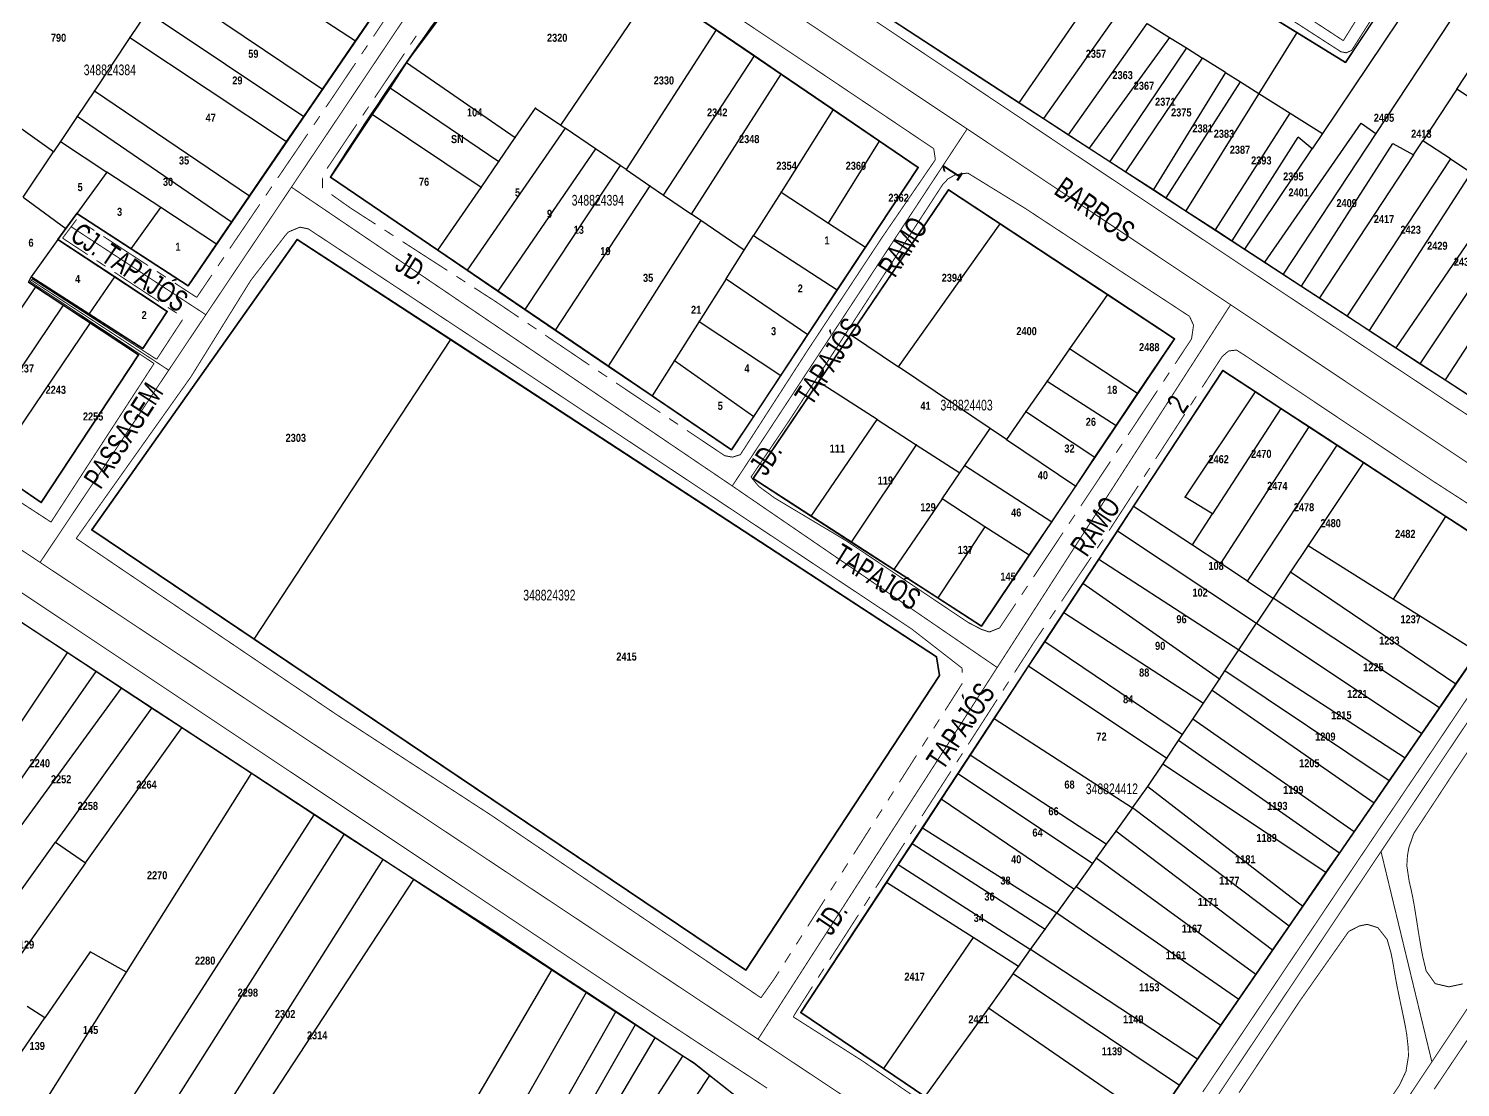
# Model space of a CAD drawing. Extents: x 203136 to 205923, y 4839890 to 4842982.
# Drawn here: x 203932.2 to 204200.6, y 4841120.4 to 4841318.9 of the extents above; entities that cross this region are included whole.
import ezdxf
from ezdxf.enums import TextEntityAlignment as Align

# ---------------------------------------------------------------- set-up
doc = ezdxf.new("R2010")
doc.units = 0
doc.header["$LTSCALE"] = 1.5
doc.header["$MEASUREMENT"] = 0
doc.linetypes.add('TRACO_13', pattern=[8, 5, -1, 1, -1])
doc.linetypes.add('TRACO_25', pattern=[8, 3, -1, 1, -1, 1, -1])
for name, color, linetype in [('CD_MALHA_LOTES', 40, 'CONTINUOUS'), ('CD_TXT_QUADRA', 7, 'CONTINUOUS'), ('RU-QUADRAS', 210, 'CONTINUOUS'), ('SV-EIXO-RUA-N-PAV', 6, 'CONTINUOUS'), ('SV-EIXO-RUA-PAV', 20, 'CONTINUOUS'), ('SV-RUA-PAVIM-S-GUIA-C-GUIA', 7, 'CONTINUOUS'), ('SV-TXT-RUA-N-PAV-S-GUIA-C-GUIA', 7, 'CONTINUOUS'), ('SV-TXT-RUA-PAV-S-GUIA-C-GUIA', 7, 'CONTINUOUS'), ('Th_NmrPort', 1, 'CONTINUOUS')]:
    doc.layers.add(name, color=color, linetype=linetype)
doc.styles.add('ARIAL', font='ARIAL.TTF')
doc.styles.get("Standard").update_dxf_attribs({"font": 'swisscbo.ttf'})

msp = doc.modelspace()

# ---------------------------------------------------------------- linework, layer by layer
at = {"layer": 'CD_MALHA_LOTES', "linetype": 'Continuous'}
for p, q in [((203963.86, 4841336.09), (203993.54, 4841316.65)), ((204170, 4841318.2), (204149.65, 4841330.74)), ((203957.99, 4841327.33), (203987.33, 4841307.58)), ((204014.17, 4841327.54), (204003.99, 4841313.87)), ((204031.99, 4841300.8), (204049.49, 4841326.62)), ((204061.16, 4841318.67), (204049.49, 4841326.62)), ((204117.95, 4841305), (204132.33, 4841325.92)), ((204188.65, 4841327.05), (204179.11, 4841312.58)), ((203993.54, 4841316.65), (203998.89, 4841324.47)), ((204137.17, 4841322.87), (204122.51, 4841302.05)), ((204191.97, 4841324.86), (204174.81, 4841299.26)), ((203954.45, 4841322.03), (203951.24, 4841317.25)), ((203954.45, 4841322.03), (203983.83, 4841302.45)), ((204092.41, 4841321.61), (204108.11, 4841311.38)), ((204127.18, 4841299.03), (204141.95, 4841319.88)), ((204141.95, 4841319.88), (204146.13, 4841317.25)), ((204198.75, 4841320.37), (204184.82, 4841299.24)), ((203951.24, 4841317.25), (203944.56, 4841307.27)), ((203951.24, 4841317.25), (203980.61, 4841297.76)), ((204061.16, 4841318.67), (204044.23, 4841292.47)), ((204068.32, 4841313.79), (204061.16, 4841318.67)), ((204146.13, 4841317.25), (204131.04, 4841296.53)), ((204146.13, 4841317.25), (204149.28, 4841315.28)), ((204170, 4841318.2), (204162.87, 4841306.75)), ((204179.11, 4841312.58), (204170, 4841318.2)), ((203987.33, 4841307.58), (203993.54, 4841316.65)), ((204149.28, 4841315.28), (204134.94, 4841294)), ((204149.28, 4841315.28), (204152.3, 4841313.38)), ((204199.97, 4841307.56), (204205.47, 4841315.92)), ((204003.1, 4841312.53), (203999.99, 4841307.84)), ((204003.99, 4841313.87), (204003.1, 4841312.53)), ((204003.1, 4841312.53), (204023.46, 4841298.48)), ((204051.26, 4841287.68), (204068.32, 4841313.79)), ((204073.29, 4841310.4), (204068.32, 4841313.79)), ((204137.94, 4841292.06), (204152.3, 4841313.38)), ((204156.61, 4841310.68), (204152.3, 4841313.38)), ((204056.48, 4841284.13), (204073.29, 4841310.4)), ((204083.09, 4841303.73), (204073.29, 4841310.4)), ((204108.11, 4841311.38), (204117.95, 4841305)), ((204156.61, 4841310.68), (204143.09, 4841288.72)), ((204156.61, 4841310.68), (204159.43, 4841308.91)), ((203944.56, 4841307.27), (203941.32, 4841302.43)), ((203944.56, 4841307.27), (203973.63, 4841287.54)), ((203983.83, 4841302.45), (203987.33, 4841307.58)), ((203999.99, 4841307.84), (203996.64, 4841302.8)), ((203999.99, 4841307.84), (204020.38, 4841293.98)), ((204145.48, 4841287.17), (204159.43, 4841308.91)), ((204162.87, 4841306.75), (204149.2, 4841284.77)), ((204159.43, 4841308.91), (204162.87, 4841306.75)), ((204162.87, 4841306.75), (204168.72, 4841303.08)), ((204199.97, 4841307.56), (204193.59, 4841297.86)), ((204251.16, 4841274.05), (204199.97, 4841307.56)), ((204023.46, 4841298.48), (204027.26, 4841304.01)), ((204027.26, 4841304.01), (204031.99, 4841300.8)), ((204083.09, 4841303.73), (204073.31, 4841288.28)), ((204091.75, 4841297.83), (204083.09, 4841303.73)), ((204117.95, 4841305), (204122.51, 4841302.05)), ((203936.89, 4841295.82), (203926.76, 4841302.99)), ((203941.32, 4841302.43), (203938.19, 4841297.75)), ((203970.25, 4841282.61), (203941.32, 4841302.43)), ((203980.61, 4841297.76), (203983.83, 4841302.45)), ((203996.64, 4841302.8), (203988.83, 4841291.04)), ((204017.06, 4841289.14), (203996.64, 4841302.8)), ((204122.51, 4841302.05), (204127.18, 4841299.03)), ((204154.72, 4841281.19), (204168.72, 4841303.08)), ((204163.99, 4841275.13), (204182.04, 4841301.16)), ((204168.72, 4841303.08), (204174.81, 4841299.26)), ((204182.04, 4841301.16), (204184.82, 4841299.24)), ((204032.8, 4841300.24), (204014.47, 4841273.61)), ((204020.38, 4841293.98), (204023.46, 4841298.48)), ((204031.99, 4841300.8), (204032.8, 4841300.24)), ((204038.51, 4841296.36), (204032.8, 4841300.24)), ((204127.18, 4841299.03), (204131.04, 4841296.53)), ((204157.85, 4841279.15), (204170.24, 4841298.54)), ((204184.82, 4841299.24), (204167.45, 4841272.88)), ((204172.89, 4841296.39), (204170.24, 4841298.54)), ((204174.81, 4841299.26), (204172.89, 4841296.39)), ((203931.2, 4841287.33), (203936.89, 4841295.82)), ((203938.19, 4841297.75), (203936.89, 4841295.82)), ((203938.19, 4841297.75), (203946.88, 4841292.03)), ((203973.63, 4841287.54), (203980.61, 4841297.76)), ((204038.51, 4841296.36), (204020.19, 4841269.72)), ((204043.13, 4841293.22), (204038.51, 4841296.36)), ((204082.2, 4841282.45), (204091.75, 4841297.83)), ((204099, 4841292.89), (204091.75, 4841297.83)), ((204131.04, 4841296.53), (204134.94, 4841294)), ((204160.27, 4841277.57), (204172.89, 4841296.39)), ((204170.87, 4841270.63), (204187.99, 4841297.36)), ((204187.99, 4841297.36), (204191.86, 4841295.23)), ((204191.86, 4841295.23), (204193.59, 4841297.86)), ((204198.78, 4841294.48), (204193.59, 4841297.86)), ((204017.06, 4841289.14), (204020.38, 4841293.98)), ((204043.13, 4841293.22), (204025.24, 4841266.28)), ((204044.23, 4841292.47), (204043.13, 4841293.22)), ((204134.94, 4841294), (204137.94, 4841292.06)), ((204191.86, 4841295.23), (204174.24, 4841268.44)), ((204198.78, 4841294.48), (204179.42, 4841265.05)), ((204198.78, 4841294.48), (204202.67, 4841291.95)), ((203946.88, 4841292.03), (203941.25, 4841284.24)), ((203957, 4841285.37), (203946.88, 4841292.03)), ((203988.83, 4841291.04), (204008.96, 4841277.35)), ((204044.23, 4841292.47), (204048.68, 4841289.44)), ((204089.12, 4841277.93), (204099, 4841292.89)), ((204137.94, 4841292.06), (204143.09, 4841288.72)), ((204202.67, 4841291.95), (204183.56, 4841262.34)), ((204008.96, 4841277.35), (204017.06, 4841289.14)), ((204048.68, 4841289.44), (204030.94, 4841262.41)), ((204048.68, 4841289.44), (204051.26, 4841287.68)), ((204051.26, 4841287.68), (204056.48, 4841284.13)), ((204073.31, 4841288.28), (204068.13, 4841280.1)), ((204073.31, 4841288.28), (204082.2, 4841282.45)), ((204104.7, 4841288.71), (204086.33, 4841261.55)), ((204114.4, 4841282.32), (204104.7, 4841288.71)), ((204143.09, 4841288.72), (204145.48, 4841287.17)), ((204208.43, 4841288.19), (204188.57, 4841259.07)), ((203931.2, 4841287.33), (203939.22, 4841281.42)), ((203951.45, 4841277.63), (203957, 4841285.37)), ((203967.44, 4841278.5), (203957, 4841285.37)), ((203970.25, 4841282.61), (203973.63, 4841287.54)), ((204145.48, 4841287.17), (204149.2, 4841284.77)), ((204193.14, 4841256.09), (204212.65, 4841285.44)), ((203939.22, 4841281.42), (203941.25, 4841284.24)), ((203941.25, 4841284.24), (203951.45, 4841277.63)), ((203967.44, 4841278.5), (203970.25, 4841282.61)), ((204058.26, 4841282.92), (204040.86, 4841255.66)), ((204058.26, 4841282.92), (204056.48, 4841284.13)), ((204066.41, 4841277.38), (204058.26, 4841282.92)), ((204082.2, 4841282.45), (204089.12, 4841277.93)), ((204095.3, 4841255.51), (204114.4, 4841282.32)), ((204134.5, 4841269.06), (204114.4, 4841282.32)), ((204149.2, 4841284.77), (204154.72, 4841281.19)), ((204216.96, 4841282.63), (204197.78, 4841253.06)), ((203937.74, 4841279.37), (203939.22, 4841281.42)), ((204066.41, 4841277.38), (204068.13, 4841280.1)), ((204068.13, 4841280.1), (204083.84, 4841269.93)), ((204154.72, 4841281.19), (204157.85, 4841279.15)), ((203937.74, 4841279.37), (203932.7, 4841272.39)), ((203948.42, 4841272.35), (203937.74, 4841279.37)), ((203982.6, 4841279.38), (203944.07, 4841224.96)), ((203951.45, 4841277.63), (203962.12, 4841270.72)), ((203962.12, 4841270.72), (203967.44, 4841278.5)), ((204011.36, 4841260.61), (203982.6, 4841279.38)), ((204008.96, 4841277.35), (204014.47, 4841273.61)), ((204063, 4841272), (204066.41, 4841277.38)), ((204083.84, 4841269.93), (204089.12, 4841277.93)), ((204157.85, 4841279.15), (204160.27, 4841277.57)), ((204160.27, 4841277.57), (204163.99, 4841275.13)), ((204163.99, 4841275.13), (204167.45, 4841272.88)), ((203932.19, 4841271.38), (203932.7, 4841272.39)), ((203932.7, 4841272.39), (203943.56, 4841265.41)), ((203943.56, 4841265.41), (203948.42, 4841272.35)), ((203958.2, 4841265.91), (203948.42, 4841272.35)), ((204014.47, 4841273.61), (204020.19, 4841269.72)), ((204063, 4841272), (204057.93, 4841263.99)), ((204063, 4841272), (204078.33, 4841261.6)), ((204167.45, 4841272.88), (204170.87, 4841270.63)), ((203933.54, 4841270.49), (203915.16, 4841243.33)), ((203933.54, 4841270.49), (203932.19, 4841271.38)), ((203938.71, 4841267.07), (203933.54, 4841270.49)), ((204020.19, 4841269.72), (204025.24, 4841266.28)), ((204078.33, 4841261.6), (204083.84, 4841269.93)), ((204134.5, 4841269.06), (204127.38, 4841258.86)), ((204147.06, 4841260.78), (204134.5, 4841269.06)), ((204170.87, 4841270.63), (204174.24, 4841268.44)), ((203938.71, 4841267.07), (203920.34, 4841239.8)), ((203943.76, 4841263.74), (203938.71, 4841267.07)), ((204025.24, 4841266.28), (204030.94, 4841262.41)), ((204174.24, 4841268.44), (204179.42, 4841265.05)), ((203943.76, 4841263.74), (203925.28, 4841236.42)), ((203943.56, 4841265.41), (203953.62, 4841258.95)), ((203952.83, 4841257.75), (203943.76, 4841263.74)), ((203953.62, 4841258.95), (203958.2, 4841265.91)), ((204057.93, 4841263.99), (204053.32, 4841256.7)), ((204057.93, 4841263.99), (204073.25, 4841253.91)), ((204179.42, 4841265.05), (204183.56, 4841262.34)), ((204030.94, 4841262.41), (204040.86, 4841255.66)), ((204073.25, 4841253.91), (204078.33, 4841261.6)), ((204086.33, 4841261.55), (204080.34, 4841252.69)), ((204086.33, 4841261.55), (204095.3, 4841255.51)), ((204140.15, 4841250.48), (204147.06, 4841260.78)), ((204183.56, 4841262.34), (204187.48, 4841259.78)), ((203974.55, 4841204.44), (204011.36, 4841260.61)), ((204102.44, 4841201.17), (204011.36, 4841260.61)), ((204127.38, 4841258.86), (204123.18, 4841252.85)), ((204140.15, 4841250.48), (204127.38, 4841258.86)), ((204187.48, 4841259.78), (204188.57, 4841259.07)), ((204188.57, 4841259.07), (204193.14, 4841256.09)), ((203934.6, 4841230.06), (203952.83, 4841257.75)), ((204040.86, 4841255.66), (204049.11, 4841250.06)), ((204053.32, 4841256.7), (204049.11, 4841250.06)), ((204053.32, 4841256.7), (204068.17, 4841246.21)), ((204112.49, 4841243.95), (204095.3, 4841255.51)), ((204193.14, 4841256.09), (204197.78, 4841253.06)), ((204080.34, 4841252.69), (204068.07, 4841234.56)), ((204068.17, 4841246.21), (204073.25, 4841253.91)), ((204091.31, 4841245.62), (204080.34, 4841252.69)), ((204123.18, 4841252.85), (204119.18, 4841247.12)), ((204123.18, 4841252.85), (204136.15, 4841244.52)), ((204156.09, 4841254.83), (204139.38, 4841229.39)), ((204162.25, 4841250.8), (204156.09, 4841254.83)), ((204197.78, 4841253.06), (204203.75, 4841249.17)), ((204049.11, 4841250.06), (204064.02, 4841239.92)), ((204136.15, 4841244.52), (204140.15, 4841250.48)), ((204149.07, 4841231.05), (204162.25, 4841250.8)), ((204167.02, 4841247.68), (204162.25, 4841250.8)), ((204167.02, 4841247.68), (204154.18, 4841227.92)), ((204172.28, 4841244.25), (204167.02, 4841247.68)), ((204064.02, 4841239.92), (204068.17, 4841246.21)), ((204078.97, 4841227.51), (204091.31, 4841245.62)), ((204091.31, 4841245.62), (204098.63, 4841240.9)), ((204119.18, 4841247.12), (204115.54, 4841241.9)), ((204119.18, 4841247.12), (204132.15, 4841238.55)), ((204107.76, 4841237.01), (204112.49, 4841243.95)), ((204115.54, 4841241.9), (204112.49, 4841243.95)), ((204132.15, 4841238.55), (204136.15, 4841244.52)), ((204155.75, 4841218.61), (204172.28, 4841244.25)), ((204177.55, 4841240.8), (204172.28, 4841244.25)), ((204098.63, 4841240.9), (204086.47, 4841222.66)), ((204098.63, 4841240.9), (204106.81, 4841235.62)), ((204115.54, 4841241.9), (204128.53, 4841233.16)), ((204160.71, 4841215.35), (204177.55, 4841240.8)), ((204182.47, 4841237.58), (204177.55, 4841240.8)), ((204106.81, 4841235.62), (204107.76, 4841237.01)), ((204107.76, 4841237.01), (204124.03, 4841226.46)), ((204128.53, 4841233.16), (204132.15, 4841238.55)), ((204182.47, 4841237.58), (204172.14, 4841222.04)), ((204197.95, 4841227.47), (204182.47, 4841237.58)), ((203925.28, 4841236.42), (203934.6, 4841230.06)), ((204068.07, 4841234.56), (204078.97, 4841227.51)), ((204103.49, 4841230.74), (204106.81, 4841235.62)), ((204124.03, 4841226.46), (204128.53, 4841233.16)), ((204103.49, 4841230.74), (204094.47, 4841217.49)), ((204111.52, 4841225.54), (204103.49, 4841230.74)), ((204139.38, 4841229.39), (204136.36, 4841224.79)), ((204139.38, 4841229.39), (204150.42, 4841222.13)), ((204154.18, 4841227.92), (204149.07, 4841231.05)), ((204078.97, 4841227.51), (204086.47, 4841222.66)), ((204119.82, 4841220.18), (204124.03, 4841226.46)), ((204150.42, 4841222.13), (204154.18, 4841227.92)), ((204188.12, 4841211.96), (204197.95, 4841227.47)), ((204212.18, 4841218.17), (204197.95, 4841227.47)), ((203944.07, 4841224.96), (203974.55, 4841204.44)), ((204111.52, 4841225.54), (204102.67, 4841212.18)), ((204119.82, 4841220.18), (204111.52, 4841225.54)), ((204136.36, 4841224.79), (204132.87, 4841219.47)), ((204136.36, 4841224.79), (204162.43, 4841207.43)), ((204086.47, 4841222.66), (204094.47, 4841217.49)), ((204150.42, 4841222.13), (204155.75, 4841218.61)), ((204172.14, 4841222.04), (204168.82, 4841217.05)), ((204172.14, 4841222.04), (204188.12, 4841211.96)), ((204110.89, 4841206.87), (204119.82, 4841220.18)), ((204132.87, 4841219.47), (204129.84, 4841214.87)), ((204132.87, 4841219.47), (204159.12, 4841202.45)), ((204160.71, 4841215.35), (204155.75, 4841218.61)), ((204094.47, 4841217.49), (204102.67, 4841212.18)), ((204160.71, 4841215.35), (204165.56, 4841212.15)), ((204168.82, 4841217.05), (204165.56, 4841212.15)), ((204168.82, 4841217.05), (204199.81, 4841196.06)), ((204129.84, 4841214.87), (204126.29, 4841209.46)), ((204155.48, 4841196.98), (204129.84, 4841214.87)), ((203939.5, 4841201.9), (203926.59, 4841210.37)), ((204102.67, 4841212.18), (204110.89, 4841206.87)), ((204165.56, 4841212.15), (204162.43, 4841207.43)), ((204196.74, 4841191.61), (204165.56, 4841212.15)), ((204188.12, 4841211.96), (204203.91, 4841202.01)), ((204126.29, 4841209.46), (204122.72, 4841204.02)), ((204126.29, 4841209.46), (204152.49, 4841192.48)), ((204159.12, 4841202.45), (204162.43, 4841207.43)), ((204162.43, 4841207.43), (204193.42, 4841186.79)), ((203974.55, 4841204.44), (204066.69, 4841142.4)), ((203913.2, 4841162.58), (203939.5, 4841201.9)), ((203944.82, 4841198.41), (203939.5, 4841201.9)), ((204122.72, 4841204.02), (204119.71, 4841199.43)), ((204122.72, 4841204.02), (204148.57, 4841186.59)), ((204156.51, 4841198.54), (204159.12, 4841202.45)), ((204159.12, 4841202.45), (204190.29, 4841182.24)), ((204199.81, 4841196.06), (204203.91, 4841202.01)), ((204103.01, 4841197.65), (204102.44, 4841201.17)), ((204119.71, 4841199.43), (204113.24, 4841189.58)), ((204119.71, 4841199.43), (204145.6, 4841182.12)), ((203944.82, 4841198.41), (203917.71, 4841159.52)), ((203949.56, 4841195.3), (203944.82, 4841198.41)), ((204066.69, 4841142.4), (204103.01, 4841197.65)), ((204154.09, 4841194.89), (204155.48, 4841196.98)), ((204155.48, 4841196.98), (204156.51, 4841198.54)), ((204187.3, 4841177.9), (204156.51, 4841198.54)), ((203949.56, 4841195.3), (203921.59, 4841156.9)), ((203955.28, 4841191.54), (203949.56, 4841195.3)), ((204152.49, 4841192.48), (204154.09, 4841194.89)), ((204154.09, 4841194.89), (204184.46, 4841173.77)), ((204196.74, 4841191.61), (204199.81, 4841196.06)), ((203955.28, 4841191.54), (203937.3, 4841166.39)), ((203960.95, 4841187.82), (203955.28, 4841191.54)), ((204150.49, 4841189.47), (204152.49, 4841192.48)), ((204193.42, 4841186.79), (204196.74, 4841191.61)), ((204113.24, 4841189.58), (204108.74, 4841182.74)), ((204113.24, 4841189.58), (204139.17, 4841172.81)), ((204148.57, 4841186.59), (204150.49, 4841189.47)), ((204180.73, 4841168.36), (204150.49, 4841189.47)), ((203942.92, 4841162.51), (203960.95, 4841187.82)), ((203974.01, 4841179.25), (203960.95, 4841187.82)), ((204147.83, 4841185.48), (204148.57, 4841186.59)), ((204190.29, 4841182.24), (204193.42, 4841186.79)), ((204145.6, 4841182.12), (204147.83, 4841185.48)), ((204177.97, 4841164.35), (204147.83, 4841185.48)), ((204108.74, 4841182.74), (204106.42, 4841179.2)), ((204134.27, 4841166), (204108.74, 4841182.74)), ((204142.04, 4841176.81), (204144.89, 4841181.05)), ((204144.89, 4841181.05), (204145.6, 4841182.12)), ((204175.45, 4841160.69), (204144.89, 4841181.05)), ((204187.3, 4841177.9), (204190.29, 4841182.24)), ((203950.61, 4841142.05), (203974.01, 4841179.25)), ((203985.79, 4841171.52), (203974.01, 4841179.25)), ((204106.42, 4841179.2), (204103.32, 4841174.48)), ((204131.67, 4841162.39), (204106.42, 4841179.2)), ((204184.46, 4841173.77), (204187.3, 4841177.9)), ((204139.17, 4841172.81), (204142.04, 4841176.81)), ((204142.04, 4841176.81), (204171.11, 4841154.39)), ((204103.32, 4841174.48), (204099.79, 4841169.1)), ((204128.2, 4841157.56), (204103.32, 4841174.48)), ((204139.17, 4841172.81), (204136.05, 4841168.46)), ((204168.53, 4841150.65), (204139.17, 4841172.81)), ((204180.73, 4841168.36), (204184.46, 4841173.77)), ((203945.88, 4841109.44), (203985.79, 4841171.52)), ((203991.42, 4841167.82), (203985.79, 4841171.52)), ((203951.76, 4841105.4), (203991.42, 4841167.82)), ((203992.81, 4841166.91), (203991.42, 4841167.82)), ((203998.67, 4841163.13), (203992.81, 4841166.91)), ((204099.79, 4841169.1), (204097.85, 4841166.15)), ((204099.79, 4841169.1), (204125.02, 4841153.15)), ((204136.05, 4841168.46), (204134.27, 4841166)), ((204165.43, 4841146.14), (204136.05, 4841168.46)), ((204177.97, 4841164.35), (204180.73, 4841168.36)), ((203927.61, 4841152.82), (203937.3, 4841166.39)), ((203937.3, 4841166.39), (203942.92, 4841162.51)), ((204097.85, 4841166.15), (204095.26, 4841162.21)), ((204097.85, 4841166.15), (204122.83, 4841150.1)), ((204134.27, 4841166), (204132.4, 4841163.4)), ((204175.45, 4841160.69), (204177.97, 4841164.35)), ((203942.92, 4841162.51), (203926.38, 4841139.29)), ((203998.67, 4841163.13), (203958.98, 4841100.44)), ((204004.47, 4841159.4), (203998.67, 4841163.13)), ((204095.26, 4841162.21), (204093.05, 4841158.85)), ((204095.26, 4841162.21), (204120.09, 4841146.3)), ((204131.67, 4841162.39), (204128.59, 4841158.11)), ((204132.4, 4841163.4), (204131.67, 4841162.39)), ((204162.29, 4841141.59), (204132.4, 4841163.4)), ((203964, 4841097.64), (204004.47, 4841159.4)), ((204020.68, 4841148.95), (204004.47, 4841159.4)), ((204093.05, 4841158.85), (204077.03, 4841134.45)), ((204109.32, 4841148.51), (204093.05, 4841158.85)), ((204171.11, 4841154.39), (204175.45, 4841160.69)), ((204128.2, 4841157.56), (204125.02, 4841153.15)), ((204128.59, 4841158.11), (204128.2, 4841157.56)), ((204128.59, 4841158.11), (204159.13, 4841137)), ((204168.53, 4841150.65), (204171.11, 4841154.39)), ((204122.83, 4841150.1), (204125.02, 4841153.15)), ((204125.02, 4841153.15), (204155.75, 4841132.09)), ((204030.35, 4841142.55), (204020.68, 4841148.95)), ((204109.32, 4841148.51), (204092.49, 4841123.97)), ((204117.8, 4841143.11), (204109.32, 4841148.51)), ((204120.09, 4841146.3), (204122.83, 4841150.1)), ((204165.43, 4841146.14), (204168.53, 4841150.65)), ((203943.76, 4841145.83), (203935.28, 4841133.45)), ((203950.61, 4841142.05), (203943.76, 4841145.83)), ((204117.8, 4841143.11), (204120.09, 4841146.3)), ((204151.38, 4841125.75), (204120.09, 4841146.3)), ((204162.29, 4841141.59), (204165.43, 4841146.14)), ((204116.84, 4841141.78), (204117.8, 4841143.11)), ((203935.23, 4841117.61), (203950.61, 4841142.05)), ((204030.35, 4841142.55), (203993.99, 4841080.65)), ((204036.83, 4841138.27), (204030.35, 4841142.55)), ((204116.84, 4841141.78), (204112.16, 4841135.28)), ((204116.84, 4841141.78), (204148.02, 4841120.87)), ((204159.13, 4841137), (204162.29, 4841141.59)), ((204001.01, 4841075.62), (204036.83, 4841138.27)), ((204042.31, 4841134.64), (204036.83, 4841138.27)), ((203935.28, 4841133.45), (203931.99, 4841135.61)), ((204042.31, 4841134.64), (204006.54, 4841071.85)), ((204045.99, 4841132.21), (204042.31, 4841134.64)), ((204112.16, 4841135.28), (204100.24, 4841118.72)), ((204143.25, 4841113.94), (204112.16, 4841135.28)), ((204155.75, 4841132.09), (204159.13, 4841137)), ((203927.47, 4841122.06), (203935.28, 4841133.45)), ((204010.08, 4841069.57), (204045.99, 4841132.21)), ((204049.72, 4841129.74), (204045.99, 4841132.21)), ((204077.03, 4841134.45), (204092.49, 4841123.97)), ((204151.38, 4841125.75), (204155.75, 4841132.09)), ((204012.85, 4841067.71), (204049.72, 4841129.74)), ((204054.91, 4841126.31), (204049.72, 4841129.74)), ((204015.82, 4841065.66), (204054.91, 4841126.31)), ((204056.98, 4841124.94), (204054.91, 4841126.31)), ((204059.89, 4841122.66), (204056.98, 4841124.94)), ((204092.49, 4841123.97), (204100.24, 4841118.72)), ((204148.02, 4841120.87), (204151.38, 4841125.75)), ((204059.89, 4841122.66), (204020.17, 4841062.72)), ((204066.16, 4841117.75), (204059.89, 4841122.66)), ((204143.25, 4841113.94), (204148.02, 4841120.87))]:
    msp.add_line(p, q, dxfattribs=at)
for p in [(203951.24, 4841317.25), (203951.24, 4841317.25), (204061.16, 4841318.67), (204061.16, 4841318.67), (203993.54, 4841316.65), (204003.1, 4841312.53), (204003.1, 4841312.53), (204068.32, 4841313.79), (204068.32, 4841313.79), (204073.29, 4841310.4), (204073.29, 4841310.4), (203944.56, 4841307.27), (203944.56, 4841307.27), (203999.99, 4841307.84), (203999.99, 4841307.84), (204027.26, 4841304.01), (204083.09, 4841303.73), (203941.32, 4841302.43), (203941.32, 4841302.43), (203983.83, 4841302.45), (203996.64, 4841302.8), (203996.64, 4841302.8), (204023.46, 4841298.48), (204031.99, 4841300.8), (204032.8, 4841300.24), (203980.61, 4841297.76), (204038.51, 4841296.36), (204038.51, 4841296.36), (204091.75, 4841297.83), (204091.75, 4841297.83), (204020.38, 4841293.98), (204043.13, 4841293.22), (203946.88, 4841292.03), (203988.83, 4841291.04), (204099, 4841292.89), (204017.06, 4841289.14), (204048.68, 4841289.44), (204073.31, 4841288.28), (204104.7, 4841288.71), (203957, 4841285.37), (203957, 4841285.37), (203973.63, 4841287.54), (203941.25, 4841284.24), (203970.25, 4841282.61), (204056.48, 4841284.13), (204058.26, 4841282.92), (204082.2, 4841282.45), (204082.2, 4841282.45), (204114.4, 4841282.32), (204114.4, 4841282.32), (203939.22, 4841281.42), (204068.13, 4841280.1), (203937.74, 4841279.37), (203951.45, 4841277.63), (203967.44, 4841278.5), (203982.6, 4841279.38), (204089.12, 4841277.93), (203948.42, 4841272.35), (203948.42, 4841272.35), (204063, 4841272), (204063, 4841272), (203933.54, 4841270.49), (203933.54, 4841270.49), (204020.19, 4841269.72), (204083.84, 4841269.93), (204083.84, 4841269.93), (204134.5, 4841269.06), (203938.71, 4841267.07), (203938.71, 4841267.07), (204025.24, 4841266.28), (203943.56, 4841265.41), (203958.2, 4841265.91), (204057.93, 4841263.99), (204057.93, 4841263.99), (204030.94, 4841262.41), (204030.94, 4841262.41), (204078.33, 4841261.6), (204086.33, 4841261.55), (204086.33, 4841261.55), (204147.06, 4841260.78), (204011.36, 4841260.61), (204011.36, 4841260.61), (204127.38, 4841258.86), (204127.38, 4841258.86), (203952.83, 4841257.75), (204040.86, 4841255.66), (204053.32, 4841256.7), (204053.32, 4841256.7), (204073.25, 4841253.91), (204080.34, 4841252.69), (204123.18, 4841252.85), (204123.18, 4841252.85), (204156.09, 4841254.83), (204049.11, 4841250.06), (204140.15, 4841250.48), (204162.25, 4841250.8), (204162.25, 4841250.8), (204167.02, 4841247.68), (204167.02, 4841247.68), (204068.17, 4841246.21), (204091.31, 4841245.62), (204091.31, 4841245.61), (204119.18, 4841247.12), (204119.18, 4841247.12), (204112.49, 4841243.95), (204136.15, 4841244.52), (204172.28, 4841244.25), (204172.28, 4841244.25), (204098.63, 4841240.9), (204098.63, 4841240.9), (204115.54, 4841241.9), (204115.54, 4841241.9), (204177.55, 4841240.8), (204177.55, 4841240.8), (204107.76, 4841237.01), (204107.76, 4841237.01), (204132.15, 4841238.55), (204182.47, 4841237.58), (204182.47, 4841237.58), (204068.07, 4841234.56), (204128.53, 4841233.16), (203934.6, 4841230.06), (204103.49, 4841230.74), (204139.38, 4841229.39), (204149.07, 4841231.05), (204124.03, 4841226.46), (204154.18, 4841227.92), (204154.18, 4841227.92), (204197.95, 4841227.47), (204197.95, 4841227.47), (203944.07, 4841224.96), (204111.52, 4841225.54), (204111.52, 4841225.54), (204136.36, 4841224.79), (204136.36, 4841224.79), (204086.47, 4841222.66), (204086.47, 4841222.66), (204150.42, 4841222.13), (204172.14, 4841222.04), (204119.82, 4841220.18), (204132.87, 4841219.47), (204132.87, 4841219.47), (204094.47, 4841217.49), (204160.71, 4841215.35), (204168.82, 4841217.05), (204168.82, 4841217.05), (204129.84, 4841214.87), (204129.84, 4841214.87), (204102.67, 4841212.18), (204165.56, 4841212.15), (204165.56, 4841212.15), (204165.56, 4841212.15), (204165.56, 4841212.15), (204188.12, 4841211.96), (204126.29, 4841209.46), (204126.29, 4841209.46), (204162.43, 4841207.43), (204162.43, 4841207.43), (204162.43, 4841207.43), (203974.55, 4841204.44), (204122.72, 4841204.02), (204122.72, 4841204.02), (204159.12, 4841202.45), (204159.12, 4841202.45), (204102.44, 4841201.17), (204119.71, 4841199.43), (204119.71, 4841199.43), (204103.01, 4841197.65), (204155.48, 4841196.98), (204156.51, 4841198.54), (204156.51, 4841198.54), (204154.09, 4841194.89), (204154.09, 4841194.89), (204199.81, 4841196.06), (204196.74, 4841191.61), (204113.24, 4841189.58), (204113.24, 4841189.58), (204150.49, 4841189.47), (204193.42, 4841186.79), (204108.74, 4841182.74), (204108.74, 4841182.74), (204144.89, 4841181.05), (204144.89, 4841181.05), (204145.6, 4841182.12), (204190.29, 4841182.24), (204106.42, 4841179.2), (204106.42, 4841179.2), (204187.3, 4841177.9), (204103.32, 4841174.48), (204103.32, 4841174.48), (204139.17, 4841172.81), (204184.46, 4841173.77), (204099.79, 4841169.1), (204099.79, 4841169.1), (204136.05, 4841168.46), (204180.73, 4841168.36), (204097.85, 4841166.15), (204097.85, 4841166.15), (204177.97, 4841164.35), (204095.26, 4841162.21), (204095.26, 4841162.21), (204131.67, 4841162.39), (204132.4, 4841163.4), (204093.05, 4841158.85), (204093.05, 4841158.85), (204175.45, 4841160.69), (204128.2, 4841157.56), (204128.59, 4841158.11), (204171.11, 4841154.39), (204125.02, 4841153.15), (204109.32, 4841148.51), (204109.32, 4841148.51), (204122.83, 4841150.1), (204168.53, 4841150.65), (204120.09, 4841146.3), (204120.09, 4841146.3), (204120.09, 4841146.3), (204120.09, 4841146.3), (204165.43, 4841146.14), (204117.8, 4841143.11), (204117.8, 4841143.11), (204116.84, 4841141.78), (204116.84, 4841141.78), (204162.29, 4841141.59), (204112.16, 4841135.28), (204112.16, 4841135.28), (204112.16, 4841135.28), (204159.13, 4841137), (204077.03, 4841134.45), (204155.75, 4841132.09), (204151.38, 4841125.75), (204148.02, 4841120.87)]:
    msp.add_point(p, dxfattribs=at)
at = {"layer": 'RU-QUADRAS', "color": 6, "linetype": 'Continuous'}
for points in [[(203966.39, 4841407.1), (203985.62, 4841436.05), (204022.91, 4841488.59), (204047.73, 4841527.37), (204061.88, 4841516.54), (204175.61, 4841440.84), (204155.74, 4841410.75), (204114.75, 4841352.24), (204179.11, 4841312.58), (204206.09, 4841352.72), (204147.98, 4841389.1), (204181.34, 4841437.14, -0.0099955051), (204304.76, 4841354.94), (204272.99, 4841307.96), (204225.85, 4841234.76), (204052.79, 4841347.44), (204009.59, 4841377.74)], [(203875.77, 4841270.23, 0.0042935976), (203954.94, 4841389.08), (204003.77, 4841356.63), (203987.35, 4841332.01), (203990.48, 4841329.95), (204007.36, 4841354.06), (204015.45, 4841348.68), (203962.12, 4841270.72), (203941.25, 4841284.24), (203937.74, 4841279.37), (203958.2, 4841265.91), (203953.62, 4841258.95), (203932.7, 4841272.39), (203932.19, 4841271.38), (203952.83, 4841257.75), (203934.6, 4841230.06)], [(203988.83, 4841291.04, -0.0270639597), (204025.61, 4841342.89), (204099, 4841292.89), (204064.02, 4841239.92)]]:
    msp.add_lwpolyline(points, format="xyb", close=True, dxfattribs=at)
for points in [[(204068.07, 4841234.56), (204104.7, 4841288.71), (204147.06, 4841260.78), (204110.89, 4841206.87)], [(203944.07, 4841224.96), (203982.6, 4841279.38), (204102.44, 4841201.17), (204103.01, 4841197.65), (204066.69, 4841142.4)], [(203784.81, 4841132.94), (203811.7, 4841171.68), (203865.35, 4841253.17), (203900.57, 4841229.56), (203899.84, 4841227.93), (204056.98, 4841124.94), (204070.55, 4841114.31), (204121.89, 4841081.42), (204041.72, 4840961.81), (203911.5, 4841049.36), (203888.59, 4841063.89), (203929.99, 4841120.35), (203890.82, 4841146.57), (203891.73, 4841148), (203868.11, 4841165.26), (203865.3, 4841160.68), (203869.43, 4841157.72), (203831.31, 4841102.18)], [(204077.03, 4841134.45), (204156.09, 4841254.83), (204212.18, 4841218.17), (204212.54, 4841214.54), (204131.81, 4841097.33)]]:
    msp.add_lwpolyline(points, close=True, dxfattribs=at)
at = {"layer": 'SV-EIXO-RUA-N-PAV', "const_width": 0.18, "flags": 128}
for points in [[(204025.683567, 4841355.1418), (203981.5063, 4841289.1896), (203965.459802, 4841265.275385), (203958.501652, 4841254.878183), (203934.3888, 4841218.8476)], [(203981.5063, 4841289.1896), (204064.1503, 4841233.17487)], [(203965.459802, 4841265.275385), (203940.281394, 4841281.723591)], [(203932.81383, 4841271.703359), (203958.501652, 4841254.878183)], [(204157.571, 4841267.1472), (204113.814437, 4841199.144083), (204068.980118, 4841129.466)]]:
    msp.add_lwpolyline(points, dxfattribs=at)
at = {"layer": 'SV-EIXO-RUA-PAV', "const_width": 0.18}
for points in [[(204224.471994, 4841222.5113), (204157.571, 4841267.1472), (204108.1788, 4841300.106611), (204025.683567, 4841355.1418), (204011.381646, 4841364.762109), (203955.51211, 4841401.724634), (203932.166221, 4841417.194802), (203889.086681, 4841446.254719), (203801.4345, 4841504.7594), (203667.374003, 4841594.971104)], [(203555.602653, 4841470.398132), (203570.418617, 4841460.5589), (203623.3804, 4841425.3872), (203626.295581, 4841423.4512), (203720.0662, 4841361.1784), (203841.206856, 4841280.544557), (203864.408033, 4841265.334897), (203934.3888, 4841218.8476), (204068.980118, 4841129.466), (204133.56082, 4841086.5781)]]:
    msp.add_lwpolyline(points, dxfattribs=at)
at = {"layer": 'SV-EIXO-RUA-PAV', "const_width": 0.18, "flags": 128}
for points in [[(204122.6754, 4841353.326), (204178.703774, 4841316.6541)], [(204200.5522, 4841351.5901), (204178.703774, 4841316.6541)], [(204064.1503, 4841233.17487), (204108.1788, 4841300.106611)], [(204064.1503, 4841233.17487), (204113.814437, 4841199.144083)], [(204145.4902, 4841104.4154), (204185.7718, 4841164.6457), (204224.471994, 4841222.5113)], [(204237.569682, 4841188.6621), (204195.305402, 4841125.213), (204162.333481, 4841075.714), (204158.5263, 4841069.9986)], [(204185.7718, 4841164.6457), (204195.305402, 4841125.213)]]:
    msp.add_lwpolyline(points, dxfattribs=at)
at = {"layer": 'SV-RUA-PAVIM-S-GUIA-C-GUIA', "linetype": 'Continuous', "const_width": 0.18, "flags": 128}
for points in [[(204111, 4841488.98), (204166.75, 4841451.91), (204178.61, 4841443.83), (204179, 4841442.96), (204178.32, 4841441.55), (204144.15, 4841390.66), (204118.55, 4841353.06), (204120.98, 4841351.25), (204153.38, 4841330.63), (204178.26, 4841314.57), (204179.26, 4841314.38), (204180.26, 4841314.82), (204191.84, 4841333.05), (204204.71, 4841352.59)], [(204225.4, 4841231.18), (204198.42, 4841248.82), (204163.28, 4841272.12), (204126.13, 4841296.84), (204085.66, 4841323.89), (204051.46, 4841346.72), (204011.22, 4841372.86), (203970.66, 4841400.79), (203965.02, 4841406.05), (203964.62, 4841406.98), (203964.84, 4841408.33), (203981.62, 4841433.94), (204000.61, 4841463.08)], [(204006.509832, 4841359.674629), (203998.11, 4841365.44), (203957.58, 4841392.38), (203955.51, 4841392.76), (203954.12, 4841392.38), (203953.13, 4841391.52), (203950.23, 4841387.33), (203929.56, 4841356.61), (203909.99, 4841326.68), (203891.95, 4841300.12), (203872.71, 4841270.99), (203872.51, 4841270.05), (203872.73, 4841268.85), (203874.07, 4841267.74), (203887.66, 4841258.19), (203908.357896, 4841244.657582), (203936.438666, 4841226.405081)], [(204149.867182, 4841264.974862), (204137.67, 4841272.97), (204118.99, 4841285.26), (204108.301075, 4841291.837268)], [(203829.549563, 4841098.674632), (203784.85, 4841128.33), (203782.51, 4841130.41), (203781.99, 4841131.7), (203781.7, 4841132.67), (203782.08, 4841134.33), (203795.31, 4841154.49), (203826.17, 4841201.19), (203843.97, 4841227.19), (203861.28, 4841253.15), (203862.14, 4841254.39), (203863.7, 4841255.34), (203865.49, 4841255.82), (203867, 4841255.32), (203892.92, 4841238.38), (203921.05, 4841219.75), (203982.97, 4841178.49), (204044.21, 4841137.68), (204070.68, 4841120.29)], [(204065.835914, 4841227.574087), (204097.8, 4841206.35), (204107.18, 4841199.06)], [(203941.161341, 4841223.341725), (203989.96, 4841190.32), (204019.04, 4841171.39), (204069.53, 4841137.23)], [(204075.58, 4841133.65), (204088.51, 4841125.42), (204115.84, 4841106.65), (204130.57, 4841095.44)]]:
    msp.add_lwpolyline(points, dxfattribs=at)
at = {"layer": 'SV-RUA-PAVIM-S-GUIA-C-GUIA', "const_width": 0.18}
for points in [[(204079.19, 4841311.67), (204047.66, 4841332.72)], [(204002.453447, 4841325.75031), (203996.884393, 4841317.444551)], [(204003.811199, 4841315.91495), (204004.927512, 4841317.574421)], [(203995.770582, 4841315.7834), (203994.656771, 4841314.122248)], [(203993.54296, 4841312.461096), (203990.201527, 4841307.477641)], [(203997.113318, 4841305.958123), (204002.694886, 4841314.255479)], [(204101.916921, 4841296.412867), (204079.19, 4841311.67)], [(203989.66, 4841306.67), (203987.957195, 4841304.166622)], [(203990.201527, 4841307.477641), (203989.66, 4841306.67)], [(203994.880692, 4841302.639181), (203995.997005, 4841304.298652)], [(203986.832345, 4841302.512926), (203985.707496, 4841300.859229)], [(203988.182811, 4841292.682355), (203993.764378, 4841300.97971)], [(203984.582646, 4841299.205532), (203978.958398, 4841290.937047)], [(204101.916921, 4841296.412867), (204102.225085, 4841294.34161)], [(204102.225085, 4841294.34161), (204092.115085, 4841279.58161)], [(203987.321497, 4841289.001762), (203987.302332, 4841290.952207)], [(204103.556513, 4841289.620275), (204104.581581, 4841290.732166), (204105.919954, 4841291.502105), (204108.301075, 4841291.837268)], [(203977.833548, 4841289.283351), (203976.708699, 4841287.629654)], [(203987.361878, 4841288.973201), (203987.321497, 4841289.001762)], [(203992.64, 4841285.24), (203988.994725, 4841287.818293)], [(204074.792413, 4841245.378398), (204103.556513, 4841289.620275)], [(203975.583849, 4841285.975957), (203972.771725, 4841281.841715)], [(203993.08972, 4841284.950089), (203992.64, 4841285.24)], [(203997.292183, 4841282.240973), (203993.08972, 4841284.950089)], [(203941.239172, 4841283.138409), (203938.839172, 4841279.938409)], [(203944.568034, 4841281.062258), (203942.89376, 4841282.156244)], [(203938.839172, 4841279.938409), (203938.608543, 4841279.630904)], [(203938.608543, 4841279.630904), (203943.301201, 4841276.546404)], [(203954.61368, 4841274.498341), (203946.242308, 4841279.968272)], [(203972.24, 4841281.06), (203969.966767, 4841277.70261)], [(203972.771725, 4841281.841715), (203972.24, 4841281.06)], [(203980.881532, 4841280.738527), (203980.31, 4841280.07)], [(203980.91847, 4841280.781734), (203980.881532, 4841280.738527)], [(203981.788672, 4841281.145454), (203980.91847, 4841280.781734)], [(203983.085605, 4841281.687536), (203981.788672, 4841281.145454)], [(203983.66878, 4841281.572893), (203983.085605, 4841281.687536)], [(203984.65, 4841281.38), (203983.66878, 4841281.572893)], [(204000.654153, 4841280.073681), (203998.973168, 4841281.157327)], [(204092.115085, 4841279.58161), (204078.175085, 4841258.44161)], [(204010.740064, 4841273.571804), (204002.335138, 4841278.990035)], [(203944.972489, 4841275.447861), (203946.643777, 4841274.349318)], [(203968.845452, 4841276.046514), (203967.724137, 4841274.390418)], [(203948.315065, 4841273.250775), (203956.671504, 4841267.758059)], [(203957.962228, 4841272.310369), (203956.287954, 4841273.404355)], [(203966.602822, 4841272.734323), (203963.799534, 4841268.594083)], [(204014.102034, 4841271.404512), (204012.421049, 4841272.488158)], [(203963.753596, 4841268.526236), (203959.636503, 4841271.216383)], [(204019.74, 4841267.77), (204015.783019, 4841270.320866)], [(203958.342791, 4841266.659516), (203960.014079, 4841265.560973)], [(203963.799534, 4841268.594083), (203963.753596, 4841268.526236)], [(204019.981902, 4841267.60633), (204019.74, 4841267.77)], [(204024.123079, 4841264.804428), (204019.981902, 4841267.60633)], [(203961.094412, 4841264.339729), (203956.711168, 4841257.647407)], [(204027.43602, 4841262.562906), (204025.779549, 4841263.683667)], [(204149.867182, 4841264.974862), (204150.28354, 4841264.065661)], [(204150.28354, 4841264.065661), (204150.623472, 4841263.323353)], [(204150.623472, 4841263.323353), (204150.309853, 4841261.162433)], [(204037.374843, 4841255.83834), (204029.09249, 4841261.442145)], [(204150.246532, 4841260.726135), (204147.180439, 4841256.08917)], [(204150.309853, 4841261.162433), (204150.246532, 4841260.726135)], [(204150.246532, 4841260.726135), (204150.246632, 4841260.726235)], [(204078.175085, 4841258.44161), (204065.655085, 4841239.03161)], [(204157.194785, 4841258.485907), (204156.065827, 4841257.504635)], [(204157.695968, 4841258.540909), (204157.194785, 4841258.485907)], [(204158.69, 4841258.65), (204157.695968, 4841258.540909)], [(204158.69, 4841258.65), (204160.66, 4841257.38)], [(203956.711168, 4841257.647407), (203956.233843, 4841256.918629)], [(204155.859748, 4841257.238456), (204152.230346, 4841251.652307)], [(204156.012446, 4841257.458237), (204155.859748, 4841257.238456)], [(204156.065827, 4841257.504635), (204156.012446, 4841257.458237)], [(204160.66, 4841257.38), (204195.23, 4841234.27)], [(204040.694802, 4841253.607244), (204039.032919, 4841254.719964)], [(204146.077328, 4841254.420894), (204144.974216, 4841252.752618)], [(204050.666098, 4841246.930924), (204042.356685, 4841252.494524)], [(204143.871105, 4841251.084342), (204138.907103, 4841243.5771)], [(204151.140706, 4841249.975201), (204150.051066, 4841248.298095)], [(204053.989863, 4841244.705483), (204052.327981, 4841245.818204)], [(204067.666125, 4841234.844886), (204074.792413, 4841245.378398)], [(204148.961425, 4841246.620989), (204143.513225, 4841238.235459)], [(204062.74397, 4841238.844137), (204055.651746, 4841243.592763)], [(204138.79, 4841243.4), (204138.353564, 4841242.744278)], [(204138.907103, 4841243.5771), (204138.79, 4841243.4)], [(204137.245415, 4841241.079343), (204136.137267, 4841239.414409)], [(204063.201276, 4841238.76083), (204062.74397, 4841238.844137)], [(204064.185085, 4841238.58161), (204063.201276, 4841238.76083)], [(204065.655085, 4841239.03161), (204064.185085, 4841238.58161)], [(204135.029118, 4841237.749474), (204129.488375, 4841229.424802)], [(204142.423585, 4841236.558353), (204141.333945, 4841234.881247)], [(204069.072455, 4841233.130922), (204067.666125, 4841234.844886)], [(204195.23, 4841234.27), (204212.14, 4841223.36)], [(204072.12, 4841230.9), (204069.072455, 4841233.130922)], [(204140.244304, 4841233.204142), (204135.340924, 4841225.657165)], [(204085.48, 4841222.92), (204072.12, 4841230.9)], [(204128.380227, 4841227.759868), (204127.272078, 4841226.094933)], [(204126.16393, 4841224.429999), (204120.623187, 4841216.105326)], [(204133.680371, 4841223.158747), (204132.564966, 4841221.498665)], [(204134.81, 4841224.84), (204134.795775, 4841224.818829)], [(204135.340924, 4841225.657165), (204134.81, 4841224.84)], [(204108.35, 4841207.6), (204085.48, 4841222.92)], [(204131.449561, 4841219.838583), (204125.872538, 4841211.538172)], [(204119.515038, 4841214.440392), (204118.40689, 4841212.775457)], [(204117.298741, 4841211.110523), (204114.52837, 4841206.948187)], [(204124.757133, 4841209.87809), (204123.641729, 4841208.218008)], [(204112.35, 4841205.8), (204110.902066, 4841206.271262), (204108.35, 4841207.6)], [(204212.13, 4841208.6), (204195.27, 4841183.44)], [(204112.843964, 4841205.995527), (204112.35, 4841205.8)], [(204112.35, 4841205.8), (204112.3501, 4841205.8001)], [(204114.27, 4841206.56), (204112.843964, 4841205.995527)], [(204114.52837, 4841206.948187), (204114.27, 4841206.56)], [(204122.526324, 4841206.557926), (204120.853217, 4841204.067803)], [(204120.68, 4841203.81), (204117.056793, 4841198.186783)], [(204120.853217, 4841204.067803), (204120.68, 4841203.81)], [(204107.243111, 4841198.951399), (204107.18, 4841199.06)], [(204107.262405, 4841198.163528), (204107.243111, 4841198.951399)], [(204115.973527, 4841196.505553), (204114.89026, 4841194.824323)], [(204211.52, 4841197.5), (204199.67, 4841179.83)], [(204104.059578, 4841191.110347), (204107.280002, 4841196.172844)], [(204113.806993, 4841193.143094), (204108.39066, 4841184.736945)], [(204101.912628, 4841187.73535), (204102.986103, 4841189.422849)], [(204099.765679, 4841184.360353), (204100.839153, 4841186.047851)], [(204107.307394, 4841183.055715), (204106.224127, 4841181.374485)], [(204195.27, 4841183.44), (204181.79, 4841163.46)], [(204095.47178, 4841177.610358), (204098.692204, 4841182.672854)], [(204104.43, 4841178.59), (204099.716837, 4841171.292068)], [(204104.599227, 4841178.852641), (204104.43, 4841178.59)], [(204105.140861, 4841179.693256), (204104.599227, 4841178.852641)], [(204199.67, 4841179.83), (204191.93, 4841168.06)], [(204093.32483, 4841174.23536), (204094.398305, 4841175.922859)], [(204091.17788, 4841170.860363), (204092.251355, 4841172.547862)], [(204098.631799, 4841169.611981), (204097.546762, 4841167.931893)], [(204086.883981, 4841164.110368), (204090.104406, 4841169.172864)], [(204191.93, 4841168.06), (204190.99, 4841165.37), (204190.728477, 4841163.875888), (204190.61, 4841161.98), (204191.057201, 4841159.024552), (204191.4, 4841157.56), (204191.711646, 4841156.084045), (204191.983597, 4841154.606618), (204192.458477, 4841151.65081), (204192.810918, 4841149.383996), (204193.311593, 4841146.432674), (204193.59394, 4841144.955315), (204194.231303, 4841142.267036), (204195.927275, 4841139.876859), (204198.520342, 4841139.278094), (204201.101216, 4841139.840187)], [(204096.461725, 4841166.251805), (204093.206613, 4841161.211543)], [(204084.737032, 4841160.735371), (204085.810506, 4841162.422869)], [(204181.79, 4841163.46), (204152.35, 4841119.57)], [(204082.590082, 4841157.360373), (204083.663557, 4841159.047872)], [(204092.76, 4841160.52), (204091.045563, 4841157.845561)], [(204093.206613, 4841161.211543), (204092.76, 4841160.52)], [(204089.966207, 4841156.161818), (204088.886851, 4841154.478075)], [(204078.296183, 4841150.610378), (204081.516607, 4841155.672875)], [(204219.09, 4841154.81), (204195.76, 4841120.11)], [(204087.807494, 4841152.794332), (204082.410714, 4841144.375618)], [(204179.71, 4841149.66), (204181.73, 4841150.7)], [(204181.73, 4841150.7), (204183.202594, 4841150.995089), (204185.188746, 4841150.366882), (204186.922314, 4841148.161383), (204187.62524, 4841145.703255), (204187.925821, 4841144.232171), (204188.431174, 4841141.28571), (204188.773338, 4841139.419394), (204189.376388, 4841136.481931), (204189.689168, 4841135.012761), (204189.998164, 4841133.541759), (204190.341326, 4841131.81524), (204190.595621, 4841130.335289), (204190.88, 4841127.75), (204190.906354, 4841126.248625), (204190.452989, 4841123.446998), (204189.255, 4841120.9)], [(204076.149233, 4841147.235381), (204077.222708, 4841148.92288)], [(204170.47, 4841136.51), (204179.71, 4841149.66)], [(204074.002284, 4841143.860384), (204075.075759, 4841145.547882)], [(204081.331358, 4841142.691875), (204080.252002, 4841141.008132)], [(204069.53, 4841137.23), (204071.837085, 4841140.497623)], [(204071.837085, 4841140.497623), (204072.1, 4841140.87)], [(204072.1, 4841140.87), (204072.928809, 4841142.172885)], [(204079.172646, 4841139.324389), (204076.474255, 4841135.115031)], [(204076.33, 4841134.89), (204075.9508, 4841134.263056)], [(204076.474255, 4841135.115031), (204076.33, 4841134.89)], [(204159.16, 4841119.44), (204170.47, 4841136.51)], [(204075.9508, 4841134.263056), (204075.58, 4841133.65)], [(204189.255, 4841120.9), (204175.99, 4841100.81)]]:
    msp.add_lwpolyline(points, dxfattribs=at)
at = {"layer": 'SV-RUA-PAVIM-S-GUIA-C-GUIA', "linetype": 'TRACO_25', "const_width": 0.18, "flags": 128}
for points in [[(203980.31, 4841280.07), (203973.88, 4841271.71), (203962.67, 4841253.64), (203941.161341, 4841223.341725)], [(203984.65, 4841281.38), (204020.36, 4841257.77), (204065.835914, 4841227.574087)], [(203955.752513, 4841256.127108), (203932.56339, 4841271.475093), (203932.942964, 4841271.981192), (203956.233843, 4841256.918629)]]:
    msp.add_lwpolyline(points, dxfattribs=at)
at = {"layer": 'SV-RUA-PAVIM-S-GUIA-C-GUIA', "linetype": 'TRACO_13', "const_width": 0.18, "flags": 128}
msp.add_lwpolyline([(203955.752513, 4841256.127108), (203936.438666, 4841226.405081)], dxfattribs=at)

# ---------------------------------------------------------------- texts
at = {"layer": 'CD_TXT_QUADRA', "linetype": 'Continuous', "style": 'ARIAL', "width": 0.7}
for s, p in [('348824384', (203942.57, 4841310.18)), ('348824394', (204034.05, 4841285.74)), ('348824403', (204103.18, 4841247.33)), ('348824392', (204024.97, 4841211.71)), ('348824412', (204130.42, 4841175.4))]:
    msp.add_text(s, height=2, dxfattribs=at).set_placement(p)
at = {"layer": 'SV-TXT-RUA-N-PAV-S-GUIA-C-GUIA', "style": 'ARIAL', "width": 0.7}
for s, rotation, p in [('CJ. TAPAJÓS', 326, (203939.760694, 4841279.42952)), ('JD.', 328, (204000.6301, 4841273.8812)), ('PASSAGEM', 57, (203945.7096, 4841232.3585)), ('JD.                             TAPAJÓS                            RAMO                   2', 56, (204082.715, 4841148.6754)), ('TAPAJÓS', 328, (204082.6592, 4841219.1563))]:
    msp.add_text(s, height=4, rotation=rotation, dxfattribs=at).set_placement(p)
at = {"layer": 'SV-TXT-RUA-PAV-S-GUIA-C-GUIA', "style": 'ARIAL', "width": 0.7}
for s, rotation, p in [('JD.         TAPAJÓS          RAMO         1', 57, (204070.479073, 4841234.854923)), ('BARROS', 325, (204124.219598, 4841288.060471))]:
    msp.add_text(s, height=4, rotation=rotation, dxfattribs=at).set_placement(p)
at = {"layer": 'Th_NmrPort', "color": 1}
for s, p in [('790', (203936.418554, 4841317.197271)), ('2320', (204029.418554, 4841317.197271)), ('59', (203973.418554, 4841314.197271)), ('2357', (204130.418554, 4841314.197271)), ('29', (203970.418554, 4841309.197271)), ('2330', (204049.418554, 4841309.197271)), ('2363', (204135.418554, 4841310.197271)), ('2367', (204139.418554, 4841308.197271)), ('104', (204014.418554, 4841303.197271)), ('2342', (204059.418554, 4841303.197271)), ('2371', (204143.418554, 4841305.197271)), ('2375', (204146.418554, 4841303.197271)), ('47', (203965.418554, 4841302.197271)), ('2405', (204184.418554, 4841302.197271)), ('SN', (204011.418554, 4841298.197271)), ('2348', (204065.418554, 4841298.197271)), ('2381', (204150.418554, 4841300.197271)), ('2383', (204154.418554, 4841299.197271)), ('2413', (204191.418554, 4841299.197271)), ('2387', (204157.418554, 4841296.197271)), ('35', (203960.418554, 4841294.197271)), ('2354', (204072.418554, 4841293.197271)), ('2360', (204085.418554, 4841293.197271)), ('2393', (204161.418554, 4841294.197271)), ('30', (203957.418554, 4841290.197271)), ('76', (204005.418554, 4841290.197271)), ('2395', (204167.418554, 4841291.197271)), ('5', (203941.418554, 4841289.197271)), ('5', (204023.418554, 4841288.197271)), ('2362', (204093.418554, 4841287.197271)), ('2401', (204168.418554, 4841288.197271)), ('3', (203948.818554, 4841284.567271)), ('9', (204029.418554, 4841284.197271)), ('2409', (204177.418554, 4841286.197271)), ('2417', (204184.418554, 4841283.197271)), ('6', (203932.208554, 4841278.777271)), ('13', (204034.418554, 4841281.197271)), ('1', (204081.418554, 4841279.197271)), ('2423', (204189.418554, 4841281.197271)), ('1', (203959.758554, 4841278.017271)), ('19', (204039.418554, 4841277.197271)), ('2429', (204194.418554, 4841278.197271)), ('2433', (204199.418554, 4841275.197271)), ('4', (203940.958554, 4841271.987271)), ('35', (204047.418554, 4841272.197271)), ('2394', (204103.418554, 4841272.197271)), ('2', (204076.418554, 4841270.197271)), ('21', (204056.418554, 4841266.197271)), ('2', (203953.418554, 4841265.197271)), ('3', (204071.418554, 4841262.197271)), ('2400', (204117.418554, 4841262.197271)), ('2488', (204140.418554, 4841259.197271)), ('2237', (203929.418554, 4841255.197271)), ('4', (204066.418554, 4841255.197271)), ('2243', (203935.418554, 4841251.197271)), ('18', (204134.418554, 4841251.197271)), ('5', (204061.418554, 4841248.197271)), ('41', (204099.418554, 4841248.197271)), ('2255', (203942.418554, 4841246.197271)), ('26', (204130.418554, 4841245.197271)), ('2303', (203980.418554, 4841242.197271)), ('111', (204082.418554, 4841240.197271)), ('32', (204126.418554, 4841240.197271)), ('2470', (204161.418554, 4841239.197271)), ('2462', (204153.418554, 4841238.197271)), ('119', (204091.418554, 4841234.197271)), ('40', (204121.418554, 4841235.197271)), ('2474', (204164.418554, 4841233.197271)), ('129', (204099.418554, 4841229.197271)), ('46', (204116.418554, 4841228.197271)), ('2478', (204169.418554, 4841229.197271)), ('2480', (204174.418554, 4841226.197271)), ('2482', (204188.418554, 4841224.197271)), ('137', (204106.418554, 4841221.197271)), ('108', (204153.418554, 4841218.197271)), ('145', (204114.418554, 4841216.197271)), ('102', (204150.418554, 4841213.197271)), ('96', (204147.418554, 4841208.197271)), ('1237', (204189.418554, 4841208.197271)), ('1233', (204185.418554, 4841204.197271)), ('2415', (204042.418554, 4841201.197271)), ('90', (204143.418554, 4841203.197271)), ('1225', (204182.418554, 4841199.197271)), ('88', (204140.418554, 4841198.197271)), ('84', (204137.418554, 4841193.197271)), ('1221', (204179.418554, 4841194.197271)), ('1215', (204176.418554, 4841190.197271)), ('72', (204132.418554, 4841186.197271)), ('1209', (204173.418554, 4841186.197271)), ('2240', (203932.418554, 4841181.197271)), ('1205', (204170.418554, 4841181.197271)), ('2252', (203936.418554, 4841178.197271)), ('2264', (203952.418554, 4841177.197271)), ('68', (204126.418554, 4841177.197271)), ('1199', (204167.418554, 4841176.197271)), ('2258', (203941.418554, 4841173.197271)), ('66', (204123.418554, 4841172.197271)), ('1193', (204164.418554, 4841173.197271)), ('64', (204120.418554, 4841168.197271)), ('1189', (204162.418554, 4841167.197271)), ('40', (204116.418554, 4841163.197271)), ('1181', (204158.418554, 4841163.197271)), ('2270', (203954.418554, 4841160.197271)), ('38', (204114.418554, 4841159.197271)), ('1177', (204155.418554, 4841159.197271)), ('36', (204111.418554, 4841156.197271)), ('1171', (204151.418554, 4841155.197271)), ('34', (204109.418554, 4841152.197271)), ('1167', (204148.418554, 4841150.197271)), ('129', (203930.418554, 4841147.197271)), ('1161', (204145.418554, 4841145.197271)), ('2280', (203963.418554, 4841144.197271)), ('2417', (204096.418554, 4841141.197271)), ('1153', (204140.418554, 4841139.197271)), ('2298', (203971.418554, 4841138.197271)), ('2302', (203978.418554, 4841134.197271)), ('145', (203942.418554, 4841131.197271)), ('2421', (204108.418554, 4841133.197271)), ('1149', (204137.418554, 4841133.197271)), ('2314', (203984.418554, 4841130.197271)), ('139', (203932.418554, 4841128.197271)), ('1139', (204133.418554, 4841127.197271))]:
    msp.add_text(s, height=1.5, dxfattribs=at).set_placement(p, align=Align.MIDDLE_LEFT)

doc.saveas('drawing.dxf')
